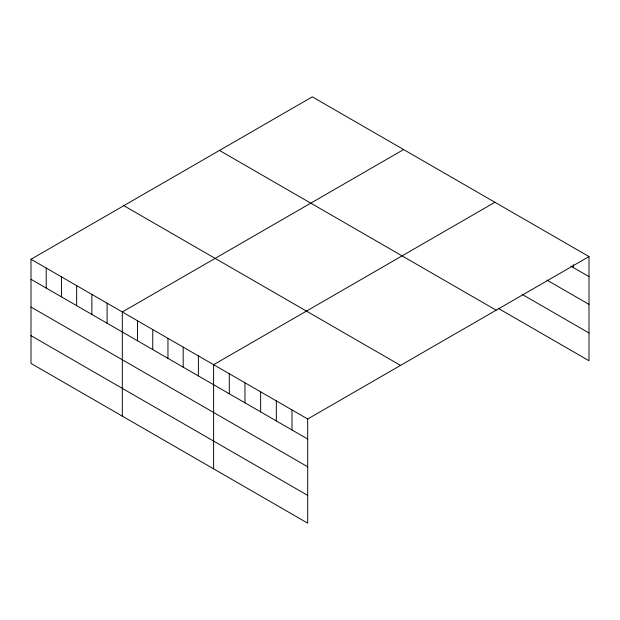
<?xml version="1.0" encoding="UTF-8"?>
<svg xmlns="http://www.w3.org/2000/svg" width="620" height="620" viewBox="0 0 620 620"><rect width="100%" height="100%" fill="white"/><g stroke="black" fill="none" stroke-linecap="round" stroke-linejoin="round"><path stroke-width="0.93" d="M31 259.261L307.69 419.004L307.69 523.156L31 363.413L31 259.261L312.31 96.844L589 256.587L589 360.739L498.224 308.334M403.62 149.559L122.311 311.976L122.311 416.129M494.923 202.275L213.613 364.692L213.613 468.844M307.69 419.004L589 256.587M570.842 266.135L589 276.621M546.918 280.077L589 304.381M522.156 294.392L589 332.979M219.48 150.443L496.171 310.186M123.83 205.662L400.52 365.405M31 279.287L307.69 439.03M31 307.047L307.69 466.79M31 335.653L307.69 495.396M573.322 264.701L573.322 267.569M292.012 409.952L292.012 429.978M276.326 400.9L276.326 420.926M260.648 391.848L260.648 411.874M244.97 382.796L244.97 402.822M229.292 373.744L229.292 393.77M198.392 355.903L198.392 375.937M183.179 347.115L183.179 367.149M167.958 338.334L167.958 358.36M152.745 329.546L152.745 349.579M137.524 320.757L137.524 340.791M107.09 303.188L107.09 323.221M91.869 294.399L91.869 314.433M76.655 285.619L76.655 305.644M61.434 276.83L61.434 296.864M46.221 268.042L46.221 288.075"/></g></svg>
